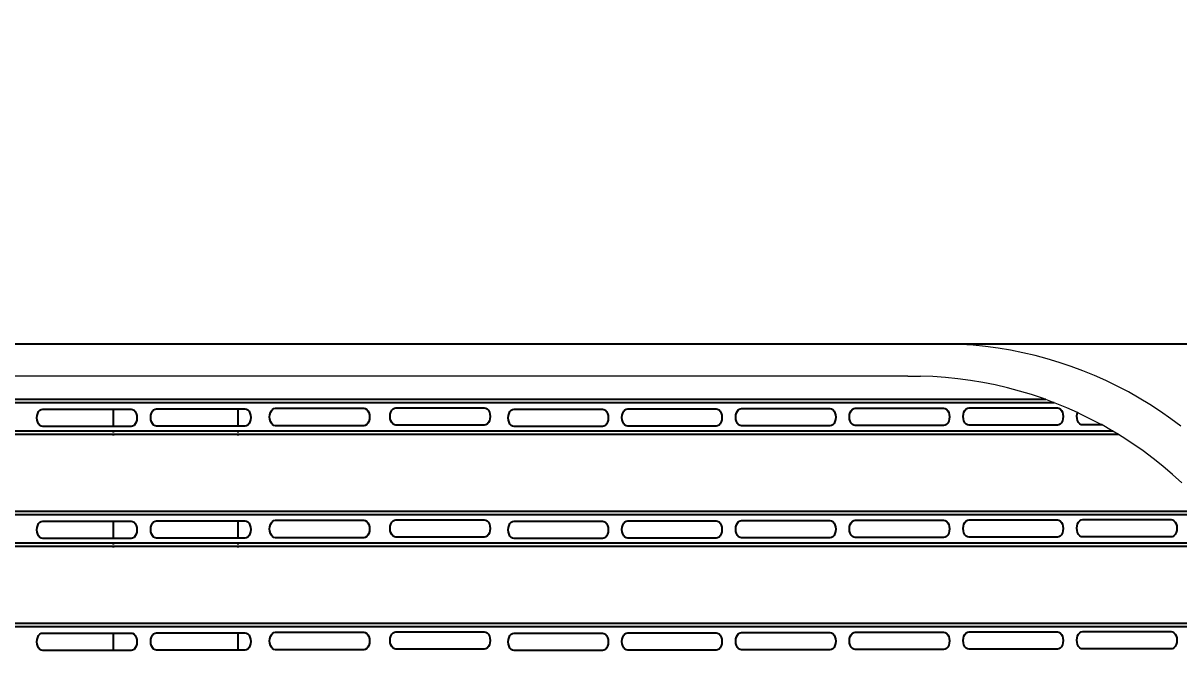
# Model space of a CAD drawing. Header units: inches. Extents: x 236662 to 497023, y -248575 to 81795.
# Drawn here: x 294753 to 295333, y -97607 to -97291 of the extents above; entities that cross this region are included whole.
import ezdxf

# ---------------------------------------------------------------- set-up
doc = ezdxf.new("R2010")
doc.units = ezdxf.units.IN
doc.header["$LTSCALE"] = 10
doc.header["$MEASUREMENT"] = 0
doc.layers.add('02. HP_BE TONG', color=1, linetype='Continuous', lineweight=35)
doc.layers.add('06. HP_THAY 1', color=134, linetype='Continuous', lineweight=15)
doc.layers.add('04. HP_CUA', color=153, linetype='Continuous')
doc.layers.add('08. HP_DIM', color=118, linetype='Continuous')
doc.styles.add('text2', font='VHELVCN.TTF')
doc.dimstyles.new('AL-100', dxfattribs={"dimtxt": 220, "dimasz": 150, "dimexe": 150, "dimexo": 150, "dimgap": 80, "dimtad": 1, "dimdec": 0, "dimzin": 9, "dimtxsty": 'text2', "dimblk": 'ARCHTICK', "dimcen": 1, "dimdle": 150, "dimclrd": 256, "dimclre": 256, "dimclrt": 7, "dimadec": 0, "dimazin": 0, "dimtfac": 1, "dimtdec": 0, "dimtix": 1, "dimtmove": 2, "dimatfit": 3, "dimldrblk": 'ARCHTICK', "dimfxl": 1, "dimtolj": 1, "dimtzin": 0, "dimlwd": -1, "dimlwe": -1, "dimarcsym": 0})

# ---------------------------------------------------------------- blocks, each defined once
blk = doc.blocks.new('KHUNG TEN A-3')
at = {"layer": '02. HP_BE TONG', "color": 1, "const_width": 0.5}
blk.add_lwpolyline([(15, 5), (415, 5), (415, 292), (15, 292)], close=True, dxfattribs=at)
at = {"layer": '06. HP_THAY 1'}
blk.add_lwpolyline([(0, 297), (420, 297), (420, 0), (0, 0)], close=True, dxfattribs=at)
at = {"layer": 'Defpoints'}
blk.add_lwpolyline([(0, 0), (420, 0), (420, 297), (0, 297)], close=True, dxfattribs=at)
blk = doc.blocks.new('_ArchTick')
at = {"color": 0, "linetype": 'ByBlock', "const_width": 0.15}
blk.add_lwpolyline([(-0.5, -0.5), (0.5, 0.5)], dxfattribs=at)
blk = doc.blocks.new('*D258')
at = {"layer": '08. HP_DIM', "transparency": 16777216}
for p, q in [((296581.96, -100401.71), (296581.96, -97301.71)), ((294310.44, -97451.71), (296731.96, -97451.71)), ((296110.44, -100251.71), (296731.96, -100251.71))]:
    blk.add_line(p, q, dxfattribs=at)
at = {"layer": 'Defpoints', "color": 0, "transparency": 16777216}
for p in [(294160.44, -97451.71), (296581.96, -97451.71), (295960.44, -100251.71)]:
    blk.add_point(p, dxfattribs=at)
at = {"layer": '08. HP_DIM', "transparency": 16777216, "xscale": 150, "yscale": 150, "zscale": 150}
for p, rotation in [((296581.96, -97451.71), 90), ((296581.96, -100251.71), 270)]:
    blk.add_blockref('_ArchTick', p, dxfattribs=dict(at, rotation=rotation))
at = {"layer": '08. HP_DIM', "color": 7, "transparency": 16777216, "insert": (296389.61, -98851.71), "char_height": 220, "attachment_point": 5, "rotation": 90, "style": 'text2'}
blk.add_mtext('\\A1;2800', dxfattribs=at)
blk = doc.blocks.new('*D259')
at = {"layer": '08. HP_DIM', "transparency": 16777216}
for p, q in [((296581.96, -97601.71), (296581.96, -96451.71)), ((295260.44, -96601.71), (296731.96, -96601.71)), ((294310.44, -97451.71), (296731.96, -97451.71))]:
    blk.add_line(p, q, dxfattribs=at)
at = {"layer": 'Defpoints', "color": 0, "transparency": 16777216}
for p in [(295110.44, -96601.71), (296581.96, -96601.71), (294160.44, -97451.71)]:
    blk.add_point(p, dxfattribs=at)
at = {"layer": '08. HP_DIM', "transparency": 16777216, "xscale": 150, "yscale": 150, "zscale": 150}
for p, rotation in [((296581.96, -96601.71), 90), ((296581.96, -97451.71), 270)]:
    blk.add_blockref('_ArchTick', p, dxfattribs=dict(at, rotation=rotation))
at = {"layer": '08. HP_DIM', "color": 7, "transparency": 16777216, "insert": (296389.61, -97026.71), "char_height": 220, "attachment_point": 5, "rotation": 90, "style": 'text2'}
blk.add_mtext('\\A1;850', dxfattribs=at)

msp = doc.modelspace()

# ---------------------------------------------------------------- linework, layer by layer
at = {"layer": '04. HP_CUA'}
for p, q in [((295270.05, -97481.22), (293045.38, -97481.22)), ((294797.94, -97479.67), (294722.94, -97479.67)), ((294797.94, -97479.67), (294797.94, -97479.58)), ((294860.44, -97479.67), (294797.94, -97479.67)), ((294860.44, -97479.67), (294860.44, -97479.58)), ((295265.87, -97479.67), (294860.44, -97479.67)), ((294759.47, -97488.79), (294759.57, -97487.66)), ((294759.57, -97487.66), (294759.86, -97486.6)), ((294759.86, -97486.6), (294760.33, -97485.7)), ((294760.33, -97485.7), (294760.94, -97485)), ((294760.94, -97485), (294761.65, -97484.56)), ((294761.65, -97484.56), (294762.4, -97484.41)), ((294762.4, -97484.41), (294797.94, -97484.41)), ((294797.94, -97493.18), (294797.94, -97484.41)), ((294797.94, -97484.41), (294806.74, -97484.41)), ((294806.74, -97484.41), (294807.5, -97484.56)), ((294807.5, -97484.56), (294808.21, -97485)), ((294808.21, -97485), (294808.82, -97485.7)), ((294808.82, -97485.7), (294809.28, -97486.6)), ((294809.28, -97486.6), (294809.58, -97487.66)), ((294809.58, -97487.66), (294809.68, -97488.79)), ((294816.55, -97488.64), (294816.65, -97487.5)), ((294816.65, -97487.5), (294816.94, -97486.44)), ((294816.94, -97486.44), (294817.41, -97485.54)), ((294817.41, -97485.54), (294818.02, -97484.84)), ((294818.02, -97484.84), (294818.72, -97484.4)), ((294818.72, -97484.4), (294819.48, -97484.25)), ((294819.48, -97484.25), (294860.44, -97484.25)), ((294860.44, -97493.03), (294860.44, -97484.25)), ((294860.44, -97484.25), (294863.82, -97484.25)), ((294863.82, -97484.25), (294864.58, -97484.4)), ((294864.58, -97484.4), (294865.29, -97484.84)), ((294865.29, -97484.84), (294865.9, -97485.54)), ((294865.9, -97485.54), (294866.36, -97486.44)), ((294866.36, -97486.44), (294866.65, -97487.5)), ((294866.65, -97487.5), (294866.75, -97488.64)), ((294876.24, -97488.39), (294876.34, -97487.26)), ((294876.34, -97489.53), (294876.24, -97488.39)), ((294876.34, -97487.26), (294876.63, -97486.2)), ((294876.63, -97486.2), (294877.1, -97485.29)), ((294877.1, -97485.29), (294877.71, -97484.6)), ((294877.71, -97484.6), (294878.41, -97484.16)), ((294878.41, -97484.16), (294879.17, -97484.01)), ((294879.17, -97484.01), (294923.51, -97484.01)), ((294923.51, -97484.01), (294924.27, -97484.16)), ((294924.27, -97484.16), (294924.98, -97484.6)), ((294924.98, -97484.6), (294925.58, -97485.29)), ((294925.58, -97485.29), (294926.05, -97486.2)), ((294926.05, -97486.2), (294926.34, -97487.26)), ((294926.34, -97487.26), (294926.44, -97488.39)), ((294926.44, -97488.39), (294926.34, -97489.53)), ((294936.71, -97488.14), (294936.81, -97487)), ((294936.81, -97489.27), (294936.71, -97488.14)), ((294936.81, -97487), (294937.11, -97485.94)), ((294937.11, -97485.94), (294937.57, -97485.04)), ((294937.57, -97485.04), (294938.18, -97484.34)), ((294938.18, -97484.34), (294938.89, -97483.9)), ((294938.89, -97483.9), (294939.65, -97483.75)), ((294939.65, -97483.75), (294983.98, -97483.75)), ((294983.98, -97483.75), (294984.74, -97483.9)), ((294984.74, -97483.9), (294985.45, -97484.34)), ((294985.45, -97484.34), (294986.06, -97485.04)), ((294986.06, -97485.04), (294986.53, -97485.94)), ((294986.53, -97485.94), (294986.82, -97487)), ((294986.82, -97487), (294986.92, -97488.14)), ((294986.92, -97488.14), (294986.82, -97489.27)), ((294995.99, -97488.82), (294996.09, -97487.68)), ((294996.09, -97487.68), (294996.38, -97486.63)), ((294996.38, -97486.63), (294996.85, -97485.72)), ((294996.85, -97485.72), (294997.46, -97485.02)), ((294997.46, -97485.02), (294998.16, -97484.58)), ((294998.16, -97484.58), (294998.92, -97484.43)), ((294998.92, -97484.43), (295043.26, -97484.43)), ((295043.26, -97484.43), (295044.02, -97484.58)), ((295044.02, -97484.58), (295044.73, -97485.02)), ((295044.73, -97485.02), (295045.33, -97485.72)), ((295045.33, -97485.72), (295045.8, -97486.63)), ((295045.8, -97486.63), (295046.09, -97487.68)), ((295046.09, -97487.68), (295046.19, -97488.82)), ((295053.07, -97488.66), (295053.17, -97487.52)), ((295053.17, -97487.52), (295053.46, -97486.47)), ((295053.46, -97486.47), (295053.93, -97485.56)), ((295053.93, -97485.56), (295054.53, -97484.86)), ((295054.53, -97484.86), (295055.24, -97484.42)), ((295055.24, -97484.42), (295056, -97484.28)), ((295056, -97484.28), (295100.34, -97484.28)), ((295100.34, -97484.28), (295101.1, -97484.42)), ((295101.1, -97484.42), (295101.81, -97484.86)), ((295101.81, -97484.86), (295102.41, -97485.56)), ((295102.41, -97485.56), (295102.88, -97486.47)), ((295102.88, -97486.47), (295103.17, -97487.52)), ((295103.17, -97487.52), (295103.27, -97488.66)), ((295110.15, -97488.5), (295110.25, -97487.36)), ((295110.25, -97489.63), (295110.15, -97488.5)), ((295110.25, -97487.36), (295110.54, -97486.31)), ((295110.54, -97486.31), (295111, -97485.4)), ((295111, -97485.4), (295111.61, -97484.7)), ((295111.61, -97484.7), (295112.32, -97484.27)), ((295112.32, -97484.27), (295113.08, -97484.12)), ((295113.08, -97484.12), (295157.42, -97484.12)), ((295157.42, -97484.12), (295158.18, -97484.27)), ((295158.18, -97484.27), (295158.88, -97484.7)), ((295158.88, -97484.7), (295159.49, -97485.4)), ((295159.49, -97485.4), (295159.96, -97486.31)), ((295159.96, -97486.31), (295160.25, -97487.36)), ((295160.25, -97487.36), (295160.35, -97488.5)), ((295160.35, -97488.5), (295160.25, -97489.63)), ((295167.22, -97488.34), (295167.32, -97487.21)), ((295167.32, -97489.47), (295167.22, -97488.34)), ((295167.32, -97487.21), (295167.62, -97486.15)), ((295167.62, -97486.15), (295168.08, -97485.24)), ((295168.08, -97485.24), (295168.69, -97484.54)), ((295168.69, -97484.54), (295169.4, -97484.11)), ((295169.4, -97484.11), (295170.16, -97483.96)), ((295170.16, -97483.96), (295214.5, -97483.96)), ((295214.5, -97483.96), (295215.25, -97484.11)), ((295215.25, -97484.11), (295215.96, -97484.54)), ((295215.96, -97484.54), (295216.57, -97485.24)), ((295216.57, -97485.24), (295217.04, -97486.15)), ((295217.04, -97486.15), (295217.33, -97487.21)), ((295217.33, -97487.21), (295217.43, -97488.34)), ((295217.43, -97488.34), (295217.33, -97489.47)), ((295224.3, -97488.18), (295224.4, -97487.05)), ((295224.4, -97489.32), (295224.3, -97488.18)), ((295224.4, -97487.05), (295224.7, -97485.99)), ((295224.7, -97485.99), (295225.16, -97485.08)), ((295225.16, -97485.08), (295225.77, -97484.39)), ((295225.77, -97484.39), (295226.48, -97483.95)), ((295226.48, -97483.95), (295227.24, -97483.8)), ((295227.24, -97483.8), (295271.57, -97483.8)), ((295271.57, -97483.8), (295272.33, -97483.95)), ((295272.33, -97483.95), (295273.04, -97484.39)), ((295273.04, -97484.39), (295273.65, -97485.08)), ((295273.65, -97485.08), (295274.12, -97485.99)), ((295274.12, -97485.99), (295274.41, -97487.05)), ((295274.41, -97487.05), (295274.51, -97488.18)), ((295274.51, -97488.18), (295274.41, -97489.32)), ((295281.38, -97488.02), (295281.48, -97486.89)), ((295281.48, -97489.16), (295281.38, -97488.02)), ((295281.48, -97486.89), (295281.68, -97486.16)), ((295281.68, -97486.16), (295282.07, -97486.33)), ((294759.57, -97489.93), (294759.47, -97488.79)), ((294759.86, -97490.99), (294759.57, -97489.93)), ((294760.33, -97491.89), (294759.86, -97490.99)), ((294760.94, -97492.59), (294760.33, -97491.89)), ((294761.65, -97493.03), (294760.94, -97492.59)), ((294762.4, -97493.18), (294761.65, -97493.03)), ((294797.94, -97493.18), (294762.4, -97493.18)), ((294806.74, -97493.18), (294797.94, -97493.18)), ((294807.5, -97493.03), (294806.74, -97493.18)), ((294808.21, -97492.59), (294807.5, -97493.03)), ((294808.82, -97491.89), (294808.21, -97492.59)), ((294809.28, -97490.99), (294808.82, -97491.89)), ((294809.58, -97489.93), (294809.28, -97490.99)), ((294809.68, -97488.79), (294809.58, -97489.93)), ((294816.65, -97489.77), (294816.55, -97488.64)), ((294816.94, -97490.83), (294816.65, -97489.77)), ((294817.41, -97491.73), (294816.94, -97490.83)), ((294818.02, -97492.43), (294817.41, -97491.73)), ((294818.72, -97492.87), (294818.02, -97492.43)), ((294819.48, -97493.02), (294818.72, -97492.87)), ((294860.44, -97493.03), (294819.48, -97493.02)), ((294863.82, -97493.02), (294860.44, -97493.03)), ((294864.58, -97492.87), (294863.82, -97493.02)), ((294865.29, -97492.43), (294864.58, -97492.87)), ((294865.9, -97491.73), (294865.29, -97492.43)), ((294866.36, -97490.83), (294865.9, -97491.73)), ((294866.65, -97489.77), (294866.36, -97490.83)), ((294866.75, -97488.64), (294866.65, -97489.77)), ((294876.63, -97490.59), (294876.34, -97489.53)), ((294877.1, -97491.49), (294876.63, -97490.59)), ((294877.71, -97492.19), (294877.1, -97491.49)), ((294878.41, -97492.63), (294877.71, -97492.19)), ((294879.17, -97492.78), (294878.41, -97492.63)), ((294923.51, -97492.78), (294879.17, -97492.78)), ((294924.27, -97492.63), (294923.51, -97492.78)), ((294924.98, -97492.19), (294924.27, -97492.63)), ((294925.58, -97491.49), (294924.98, -97492.19)), ((294926.05, -97490.59), (294925.58, -97491.49)), ((294926.34, -97489.53), (294926.05, -97490.59)), ((294937.11, -97490.33), (294936.81, -97489.27)), ((294937.57, -97491.23), (294937.11, -97490.33)), ((294938.18, -97491.93), (294937.57, -97491.23)), ((294938.89, -97492.37), (294938.18, -97491.93)), ((294939.65, -97492.52), (294938.89, -97492.37)), ((294983.98, -97492.52), (294939.65, -97492.52)), ((294984.74, -97492.37), (294983.98, -97492.52)), ((294985.45, -97491.93), (294984.74, -97492.37)), ((294986.06, -97491.23), (294985.45, -97491.93)), ((294986.53, -97490.33), (294986.06, -97491.23)), ((294986.82, -97489.27), (294986.53, -97490.33)), ((294996.09, -97489.95), (294995.99, -97488.82)), ((294996.38, -97491.01), (294996.09, -97489.95)), ((294996.85, -97491.92), (294996.38, -97491.01)), ((294997.46, -97492.61), (294996.85, -97491.92)), ((294998.16, -97493.05), (294997.46, -97492.61)), ((294998.92, -97493.2), (294998.16, -97493.05)), ((295043.26, -97493.2), (294998.92, -97493.2)), ((295044.02, -97493.05), (295043.26, -97493.2)), ((295044.73, -97492.61), (295044.02, -97493.05)), ((295045.33, -97491.92), (295044.73, -97492.61)), ((295045.8, -97491.01), (295045.33, -97491.92)), ((295046.09, -97489.95), (295045.8, -97491.01)), ((295046.19, -97488.82), (295046.09, -97489.95)), ((295053.17, -97489.79), (295053.07, -97488.66)), ((295053.46, -97490.85), (295053.17, -97489.79)), ((295053.93, -97491.76), (295053.46, -97490.85)), ((295054.53, -97492.45), (295053.93, -97491.76)), ((295055.24, -97492.89), (295054.53, -97492.45)), ((295056, -97493.04), (295055.24, -97492.89)), ((295100.34, -97493.04), (295056, -97493.04)), ((295101.1, -97492.89), (295100.34, -97493.04)), ((295101.81, -97492.45), (295101.1, -97492.89)), ((295102.41, -97491.76), (295101.81, -97492.45)), ((295102.88, -97490.85), (295102.41, -97491.76)), ((295103.17, -97489.79), (295102.88, -97490.85)), ((295103.27, -97488.66), (295103.17, -97489.79)), ((295110.54, -97490.69), (295110.25, -97489.63)), ((295111, -97491.6), (295110.54, -97490.69)), ((295111.61, -97492.29), (295111, -97491.6)), ((295112.32, -97492.73), (295111.61, -97492.29)), ((295113.08, -97492.88), (295112.32, -97492.73)), ((295157.42, -97492.88), (295113.08, -97492.88)), ((295158.18, -97492.73), (295157.42, -97492.88)), ((295158.88, -97492.29), (295158.18, -97492.73)), ((295159.49, -97491.6), (295158.88, -97492.29)), ((295159.96, -97490.69), (295159.49, -97491.6)), ((295160.25, -97489.63), (295159.96, -97490.69)), ((295167.62, -97490.53), (295167.32, -97489.47)), ((295168.08, -97491.44), (295167.62, -97490.53)), ((295168.69, -97492.14), (295168.08, -97491.44)), ((295169.4, -97492.57), (295168.69, -97492.14)), ((295170.16, -97492.72), (295169.4, -97492.57)), ((295214.5, -97492.72), (295170.16, -97492.72)), ((295215.25, -97492.57), (295214.5, -97492.72)), ((295215.96, -97492.14), (295215.25, -97492.57)), ((295216.57, -97491.44), (295215.96, -97492.14)), ((295217.04, -97490.53), (295216.57, -97491.44)), ((295217.33, -97489.47), (295217.04, -97490.53)), ((295224.7, -97490.37), (295224.4, -97489.32)), ((295225.16, -97491.28), (295224.7, -97490.37)), ((295225.77, -97491.98), (295225.16, -97491.28)), ((295226.48, -97492.41), (295225.77, -97491.98)), ((295227.24, -97492.56), (295226.48, -97492.41)), ((295271.57, -97492.56), (295227.24, -97492.56)), ((295272.33, -97492.41), (295271.57, -97492.56)), ((295273.04, -97491.98), (295272.33, -97492.41)), ((295273.65, -97491.28), (295273.04, -97491.98)), ((295274.12, -97490.37), (295273.65, -97491.28)), ((295274.41, -97489.32), (295274.12, -97490.37)), ((295281.77, -97490.21), (295281.48, -97489.16)), ((295282.24, -97491.12), (295281.77, -97490.21)), ((295282.85, -97491.82), (295282.24, -97491.12)), ((295283.56, -97492.26), (295282.85, -97491.82)), ((295284.32, -97492.4), (295283.56, -97492.26)), ((295294.03, -97492.4), (295284.32, -97492.4)), ((294797.94, -97495.53), (294722.94, -97495.53)), ((294797.94, -97497.19), (294722.94, -97497.19)), ((294797.94, -97496.12), (294797.94, -97495.53)), ((294860.44, -97495.53), (294797.94, -97495.53)), ((294797.94, -97497.19), (294797.94, -97496.95)), ((294797.94, -97497.63), (294797.94, -97497.19)), ((294860.44, -97497.19), (294797.94, -97497.19)), ((294860.44, -97496.12), (294860.44, -97495.53)), ((295299.5, -97495.53), (294860.44, -97495.53)), ((294860.44, -97497.19), (294860.44, -97496.95)), ((295302.19, -97497.17), (294860.44, -97497.19)), ((294860.44, -97497.63), (294860.44, -97497.19)), ((295349.22, -97537.41), (292966.21, -97537.41)), ((294797.94, -97535.86), (294722.94, -97535.86)), ((294761.65, -97540.75), (294762.4, -97540.6)), ((294762.4, -97540.6), (294797.94, -97540.6)), ((294797.94, -97535.86), (294797.94, -97535.77)), ((294860.44, -97535.86), (294797.94, -97535.86)), ((294797.94, -97549.37), (294797.94, -97540.6)), ((294797.94, -97540.6), (294806.74, -97540.6)), ((294806.74, -97540.6), (294807.5, -97540.75)), ((294818.02, -97541.03), (294818.72, -97540.59)), ((294818.72, -97540.59), (294819.48, -97540.44)), ((294819.48, -97540.44), (294860.44, -97540.44)), ((294860.44, -97535.86), (294860.44, -97535.77)), ((295347.9, -97535.86), (294860.44, -97535.86)), ((294860.44, -97549.22), (294860.44, -97540.44)), ((294860.44, -97540.44), (294863.82, -97540.44)), ((294863.82, -97540.44), (294864.58, -97540.59)), ((294864.58, -97540.59), (294865.29, -97541.03)), ((294877.71, -97540.79), (294878.41, -97540.35)), ((294878.41, -97540.35), (294879.17, -97540.2)), ((294879.17, -97540.2), (294923.51, -97540.2)), ((294923.51, -97540.2), (294924.27, -97540.35)), ((294924.27, -97540.35), (294924.98, -97540.79)), ((294937.57, -97541.23), (294938.18, -97540.53)), ((294938.18, -97540.53), (294938.89, -97540.09)), ((294938.89, -97540.09), (294939.65, -97539.94)), ((294939.65, -97539.94), (294983.98, -97539.94)), ((294983.98, -97539.94), (294984.74, -97540.09)), ((294984.74, -97540.09), (294985.45, -97540.53)), ((294985.45, -97540.53), (294986.06, -97541.23)), ((294998.16, -97540.77), (294998.92, -97540.62)), ((294998.92, -97540.62), (295043.26, -97540.62)), ((295043.26, -97540.62), (295044.02, -97540.77)), ((295054.53, -97541.05), (295055.24, -97540.61)), ((295055.24, -97540.61), (295056, -97540.47)), ((295056, -97540.47), (295100.34, -97540.47)), ((295100.34, -97540.47), (295101.1, -97540.61)), ((295101.1, -97540.61), (295101.81, -97541.05)), ((295111.61, -97540.89), (295112.32, -97540.46)), ((295112.32, -97540.46), (295113.08, -97540.31)), ((295113.08, -97540.31), (295157.42, -97540.31)), ((295157.42, -97540.31), (295158.18, -97540.46)), ((295158.18, -97540.46), (295158.88, -97540.89)), ((295168.69, -97540.73), (295169.4, -97540.3)), ((295169.4, -97540.3), (295170.16, -97540.15)), ((295170.16, -97540.15), (295214.5, -97540.15)), ((295214.5, -97540.15), (295215.25, -97540.3)), ((295215.25, -97540.3), (295215.96, -97540.73)), ((295225.16, -97541.27), (295225.77, -97540.58)), ((295225.77, -97540.58), (295226.48, -97540.14)), ((295226.48, -97540.14), (295227.24, -97539.99)), ((295227.24, -97539.99), (295271.57, -97539.99)), ((295271.57, -97539.99), (295272.33, -97540.14)), ((295272.33, -97540.14), (295273.04, -97540.58)), ((295273.04, -97540.58), (295273.65, -97541.27)), ((295282.24, -97541.11), (295282.85, -97540.42)), ((295282.85, -97540.42), (295283.56, -97539.98)), ((295283.56, -97539.98), (295284.32, -97539.83)), ((295284.32, -97539.83), (295328.65, -97539.83)), ((295328.65, -97539.83), (295329.41, -97539.98)), ((295329.41, -97539.98), (295330.12, -97540.42)), ((295330.12, -97540.42), (295330.73, -97541.11)), ((294759.47, -97544.98), (294759.57, -97543.85)), ((294759.57, -97546.12), (294759.47, -97544.98)), ((294759.57, -97543.85), (294759.86, -97542.79)), ((294759.86, -97547.18), (294759.57, -97546.12)), ((294759.86, -97542.79), (294760.33, -97541.89)), ((294760.33, -97541.89), (294760.94, -97541.19)), ((294760.94, -97541.19), (294761.65, -97540.75)), ((294807.5, -97540.75), (294808.21, -97541.19)), ((294808.21, -97541.19), (294808.82, -97541.89)), ((294808.82, -97541.89), (294809.28, -97542.79)), ((294809.28, -97542.79), (294809.58, -97543.85)), ((294809.58, -97546.12), (294809.28, -97547.18)), ((294809.58, -97543.85), (294809.68, -97544.98)), ((294809.68, -97544.98), (294809.58, -97546.12)), ((294816.55, -97544.83), (294816.65, -97543.69)), ((294816.65, -97545.96), (294816.55, -97544.83)), ((294816.65, -97543.69), (294816.94, -97542.63)), ((294816.94, -97547.02), (294816.65, -97545.96)), ((294816.94, -97542.63), (294817.41, -97541.73)), ((294817.41, -97541.73), (294818.02, -97541.03)), ((294865.29, -97541.03), (294865.9, -97541.73)), ((294865.9, -97541.73), (294866.36, -97542.63)), ((294866.36, -97542.63), (294866.65, -97543.69)), ((294866.65, -97545.96), (294866.36, -97547.02)), ((294866.65, -97543.69), (294866.75, -97544.83)), ((294866.75, -97544.83), (294866.65, -97545.96)), ((294876.24, -97544.58), (294876.34, -97543.45)), ((294876.34, -97545.72), (294876.24, -97544.58)), ((294876.34, -97543.45), (294876.63, -97542.39)), ((294876.63, -97546.78), (294876.34, -97545.72)), ((294876.63, -97542.39), (294877.1, -97541.48)), ((294877.1, -97541.48), (294877.71, -97540.79)), ((294924.98, -97540.79), (294925.58, -97541.48)), ((294925.58, -97541.48), (294926.05, -97542.39)), ((294926.05, -97542.39), (294926.34, -97543.45)), ((294926.34, -97545.72), (294926.05, -97546.78)), ((294926.34, -97543.45), (294926.44, -97544.58)), ((294926.44, -97544.58), (294926.34, -97545.72)), ((294936.71, -97544.33), (294936.81, -97543.19)), ((294936.81, -97545.46), (294936.71, -97544.33)), ((294936.81, -97543.19), (294937.11, -97542.13)), ((294937.11, -97546.52), (294936.81, -97545.46)), ((294937.11, -97542.13), (294937.57, -97541.23)), ((294986.06, -97541.23), (294986.53, -97542.13)), ((294986.53, -97542.13), (294986.82, -97543.19)), ((294986.82, -97545.46), (294986.53, -97546.52)), ((294986.82, -97543.19), (294986.92, -97544.33)), ((294986.92, -97544.33), (294986.82, -97545.46)), ((294995.99, -97545.01), (294996.09, -97543.87)), ((294996.09, -97546.14), (294995.99, -97545.01)), ((294996.09, -97543.87), (294996.38, -97542.82)), ((294996.38, -97547.2), (294996.09, -97546.14)), ((294996.38, -97542.82), (294996.85, -97541.91)), ((294996.85, -97541.91), (294997.46, -97541.21)), ((294997.46, -97541.21), (294998.16, -97540.77)), ((295044.02, -97540.77), (295044.73, -97541.21)), ((295044.73, -97541.21), (295045.33, -97541.91)), ((295045.33, -97541.91), (295045.8, -97542.82)), ((295045.8, -97542.82), (295046.09, -97543.87)), ((295046.09, -97546.14), (295045.8, -97547.2)), ((295046.09, -97543.87), (295046.19, -97545.01)), ((295046.19, -97545.01), (295046.09, -97546.14)), ((295053.07, -97544.85), (295053.17, -97543.71)), ((295053.17, -97545.98), (295053.07, -97544.85)), ((295053.17, -97543.71), (295053.46, -97542.66)), ((295053.46, -97547.04), (295053.17, -97545.98)), ((295053.46, -97542.66), (295053.93, -97541.75)), ((295053.93, -97541.75), (295054.53, -97541.05)), ((295101.81, -97541.05), (295102.41, -97541.75)), ((295102.41, -97541.75), (295102.88, -97542.66)), ((295102.88, -97542.66), (295103.17, -97543.71)), ((295103.17, -97545.98), (295102.88, -97547.04)), ((295103.17, -97543.71), (295103.27, -97544.85)), ((295103.27, -97544.85), (295103.17, -97545.98)), ((295110.15, -97544.69), (295110.25, -97543.55)), ((295110.25, -97545.82), (295110.15, -97544.69)), ((295110.25, -97543.55), (295110.54, -97542.5)), ((295110.54, -97546.88), (295110.25, -97545.82)), ((295110.54, -97542.5), (295111, -97541.59)), ((295111, -97541.59), (295111.61, -97540.89)), ((295158.88, -97540.89), (295159.49, -97541.59)), ((295159.49, -97541.59), (295159.96, -97542.5)), ((295159.96, -97542.5), (295160.25, -97543.55)), ((295160.25, -97545.82), (295159.96, -97546.88)), ((295160.25, -97543.55), (295160.35, -97544.69)), ((295160.35, -97544.69), (295160.25, -97545.82)), ((295167.22, -97544.53), (295167.32, -97543.4)), ((295167.32, -97545.66), (295167.22, -97544.53)), ((295167.32, -97543.4), (295167.62, -97542.34)), ((295167.62, -97546.72), (295167.32, -97545.66)), ((295167.62, -97542.34), (295168.08, -97541.43)), ((295168.08, -97541.43), (295168.69, -97540.73)), ((295215.96, -97540.73), (295216.57, -97541.43)), ((295216.57, -97541.43), (295217.04, -97542.34)), ((295217.04, -97542.34), (295217.33, -97543.4)), ((295217.33, -97545.66), (295217.04, -97546.72)), ((295217.33, -97543.4), (295217.43, -97544.53)), ((295217.43, -97544.53), (295217.33, -97545.66)), ((295224.3, -97544.37), (295224.4, -97543.24)), ((295224.4, -97545.51), (295224.3, -97544.37)), ((295224.4, -97543.24), (295224.7, -97542.18)), ((295224.7, -97546.56), (295224.4, -97545.51)), ((295224.7, -97542.18), (295225.16, -97541.27)), ((295273.65, -97541.27), (295274.12, -97542.18)), ((295274.12, -97542.18), (295274.41, -97543.24)), ((295274.41, -97545.51), (295274.12, -97546.56)), ((295274.41, -97543.24), (295274.51, -97544.37)), ((295274.51, -97544.37), (295274.41, -97545.51)), ((295281.38, -97544.21), (295281.48, -97543.08)), ((295281.48, -97545.35), (295281.38, -97544.21)), ((295281.48, -97543.08), (295281.77, -97542.02)), ((295281.77, -97546.4), (295281.48, -97545.35)), ((295281.77, -97542.02), (295282.24, -97541.11)), ((295282.24, -97547.31), (295281.77, -97546.4)), ((295330.73, -97541.11), (295331.19, -97542.02)), ((295331.19, -97546.4), (295330.73, -97547.31)), ((295331.19, -97542.02), (295331.49, -97543.08)), ((295331.49, -97545.35), (295331.19, -97546.4)), ((295331.49, -97543.08), (295331.59, -97544.21)), ((295331.59, -97544.21), (295331.49, -97545.35)), ((294797.94, -97551.72), (294722.94, -97551.72)), ((294760.33, -97548.08), (294759.86, -97547.18)), ((294760.94, -97548.78), (294760.33, -97548.08)), ((294761.65, -97549.22), (294760.94, -97548.78)), ((294762.4, -97549.37), (294761.65, -97549.22)), ((294797.94, -97549.37), (294762.4, -97549.37)), ((294806.74, -97549.37), (294797.94, -97549.37)), ((294797.94, -97552.31), (294797.94, -97551.72)), ((294860.44, -97551.72), (294797.94, -97551.72)), ((294807.5, -97549.22), (294806.74, -97549.37)), ((294808.21, -97548.78), (294807.5, -97549.22)), ((294808.82, -97548.08), (294808.21, -97548.78)), ((294809.28, -97547.18), (294808.82, -97548.08)), ((294817.41, -97547.92), (294816.94, -97547.02)), ((294818.02, -97548.62), (294817.41, -97547.92)), ((294818.72, -97549.06), (294818.02, -97548.62)), ((294819.48, -97549.21), (294818.72, -97549.06)), ((294860.44, -97549.22), (294819.48, -97549.21)), ((294863.82, -97549.21), (294860.44, -97549.22)), ((294860.44, -97552.31), (294860.44, -97551.72)), ((295360.33, -97551.72), (294860.44, -97551.72)), ((294864.58, -97549.06), (294863.82, -97549.21)), ((294865.29, -97548.62), (294864.58, -97549.06)), ((294865.9, -97547.92), (294865.29, -97548.62)), ((294866.36, -97547.02), (294865.9, -97547.92)), ((294877.1, -97547.68), (294876.63, -97546.78)), ((294877.71, -97548.38), (294877.1, -97547.68)), ((294878.41, -97548.82), (294877.71, -97548.38)), ((294879.17, -97548.97), (294878.41, -97548.82)), ((294923.51, -97548.97), (294879.17, -97548.97)), ((294924.27, -97548.82), (294923.51, -97548.97)), ((294924.98, -97548.38), (294924.27, -97548.82)), ((294925.58, -97547.68), (294924.98, -97548.38)), ((294926.05, -97546.78), (294925.58, -97547.68)), ((294937.57, -97547.42), (294937.11, -97546.52)), ((294938.18, -97548.12), (294937.57, -97547.42)), ((294938.89, -97548.56), (294938.18, -97548.12)), ((294939.65, -97548.71), (294938.89, -97548.56)), ((294983.98, -97548.71), (294939.65, -97548.71)), ((294984.74, -97548.56), (294983.98, -97548.71)), ((294985.45, -97548.12), (294984.74, -97548.56)), ((294986.06, -97547.42), (294985.45, -97548.12)), ((294986.53, -97546.52), (294986.06, -97547.42)), ((294996.85, -97548.11), (294996.38, -97547.2)), ((294997.46, -97548.8), (294996.85, -97548.11)), ((294998.16, -97549.24), (294997.46, -97548.8)), ((294998.92, -97549.39), (294998.16, -97549.24)), ((295043.26, -97549.39), (294998.92, -97549.39)), ((295044.02, -97549.24), (295043.26, -97549.39)), ((295044.73, -97548.8), (295044.02, -97549.24)), ((295045.33, -97548.11), (295044.73, -97548.8)), ((295045.8, -97547.2), (295045.33, -97548.11)), ((295053.93, -97547.95), (295053.46, -97547.04)), ((295054.53, -97548.64), (295053.93, -97547.95)), ((295055.24, -97549.08), (295054.53, -97548.64)), ((295056, -97549.23), (295055.24, -97549.08)), ((295100.34, -97549.23), (295056, -97549.23)), ((295101.1, -97549.08), (295100.34, -97549.23)), ((295101.81, -97548.64), (295101.1, -97549.08)), ((295102.41, -97547.95), (295101.81, -97548.64)), ((295102.88, -97547.04), (295102.41, -97547.95)), ((295111, -97547.79), (295110.54, -97546.88)), ((295111.61, -97548.48), (295111, -97547.79)), ((295112.32, -97548.92), (295111.61, -97548.48)), ((295113.08, -97549.07), (295112.32, -97548.92)), ((295157.42, -97549.07), (295113.08, -97549.07)), ((295158.18, -97548.92), (295157.42, -97549.07)), ((295158.88, -97548.48), (295158.18, -97548.92)), ((295159.49, -97547.79), (295158.88, -97548.48)), ((295159.96, -97546.88), (295159.49, -97547.79)), ((295168.08, -97547.63), (295167.62, -97546.72)), ((295168.69, -97548.33), (295168.08, -97547.63)), ((295169.4, -97548.76), (295168.69, -97548.33)), ((295170.16, -97548.91), (295169.4, -97548.76)), ((295214.5, -97548.91), (295170.16, -97548.91)), ((295215.25, -97548.76), (295214.5, -97548.91)), ((295215.96, -97548.33), (295215.25, -97548.76)), ((295216.57, -97547.63), (295215.96, -97548.33)), ((295217.04, -97546.72), (295216.57, -97547.63)), ((295225.16, -97547.47), (295224.7, -97546.56)), ((295225.77, -97548.17), (295225.16, -97547.47)), ((295226.48, -97548.6), (295225.77, -97548.17)), ((295227.24, -97548.75), (295226.48, -97548.6)), ((295271.57, -97548.75), (295227.24, -97548.75)), ((295272.33, -97548.6), (295271.57, -97548.75)), ((295273.04, -97548.17), (295272.33, -97548.6)), ((295273.65, -97547.47), (295273.04, -97548.17)), ((295274.12, -97546.56), (295273.65, -97547.47)), ((295282.85, -97548.01), (295282.24, -97547.31)), ((295283.56, -97548.45), (295282.85, -97548.01)), ((295284.32, -97548.59), (295283.56, -97548.45)), ((295328.65, -97548.59), (295284.32, -97548.59)), ((295329.41, -97548.45), (295328.65, -97548.59)), ((295330.12, -97548.01), (295329.41, -97548.45)), ((295330.73, -97547.31), (295330.12, -97548.01)), ((294797.94, -97553.38), (294722.94, -97553.38)), ((294797.94, -97553.38), (294797.94, -97553.14)), ((294797.94, -97553.82), (294797.94, -97553.38)), ((294860.44, -97553.38), (294797.94, -97553.38)), ((294860.44, -97553.38), (294860.44, -97553.14)), ((295361.48, -97553.36), (294860.44, -97553.38)), ((294860.44, -97553.82), (294860.44, -97553.38)), ((295361.49, -97553.38), (294860.44, -97553.38)), ((294797.94, -97592.05), (294722.94, -97592.05)), ((294797.94, -97592.05), (294797.94, -97591.96)), ((294860.44, -97592.05), (294797.94, -97592.05)), ((294860.44, -97592.05), (294860.44, -97591.96)), ((295382.27, -97592.05), (294860.44, -97592.05)), ((295382.91, -97593.6), (292932.52, -97593.6)), ((294759.86, -97598.98), (294760.33, -97598.08)), ((294760.33, -97598.08), (294760.94, -97597.38)), ((294760.94, -97597.38), (294761.65, -97596.94)), ((294761.65, -97596.94), (294762.4, -97596.79)), ((294762.4, -97596.79), (294797.94, -97596.79)), ((294797.94, -97605.57), (294797.94, -97596.79)), ((294797.94, -97596.79), (294806.74, -97596.79)), ((294806.74, -97596.79), (294807.5, -97596.94)), ((294807.5, -97596.94), (294808.21, -97597.38)), ((294808.21, -97597.38), (294808.82, -97598.08)), ((294808.82, -97598.08), (294809.28, -97598.98)), ((294816.94, -97598.82), (294817.41, -97597.92)), ((294817.41, -97597.92), (294818.02, -97597.22)), ((294818.02, -97597.22), (294818.72, -97596.78)), ((294818.72, -97596.78), (294819.48, -97596.63)), ((294819.48, -97596.63), (294860.44, -97596.63)), ((294860.44, -97605.4), (294860.44, -97596.63)), ((294860.44, -97596.63), (294863.82, -97596.63)), ((294863.82, -97596.63), (294864.58, -97596.78)), ((294864.58, -97596.78), (294865.29, -97597.22)), ((294865.29, -97597.22), (294865.9, -97597.92)), ((294865.9, -97597.92), (294866.36, -97598.82)), ((294876.34, -97599.64), (294876.63, -97598.58)), ((294876.63, -97598.58), (294877.1, -97597.67)), ((294877.1, -97597.67), (294877.71, -97596.98)), ((294877.71, -97596.98), (294878.41, -97596.54)), ((294878.41, -97596.54), (294879.17, -97596.39)), ((294879.17, -97596.39), (294923.51, -97596.39)), ((294923.51, -97596.39), (294924.27, -97596.54)), ((294924.27, -97596.54), (294924.98, -97596.98)), ((294924.98, -97596.98), (294925.58, -97597.67)), ((294925.58, -97597.67), (294926.05, -97598.58)), ((294926.05, -97598.58), (294926.34, -97599.64)), ((294936.81, -97599.38), (294937.11, -97598.32)), ((294937.11, -97598.32), (294937.57, -97597.42)), ((294937.57, -97597.42), (294938.18, -97596.72)), ((294938.18, -97596.72), (294938.89, -97596.28)), ((294938.89, -97596.28), (294939.65, -97596.13)), ((294939.65, -97596.13), (294983.98, -97596.13)), ((294983.98, -97596.13), (294984.74, -97596.28)), ((294984.74, -97596.28), (294985.45, -97596.72)), ((294985.45, -97596.72), (294986.06, -97597.42)), ((294986.06, -97597.42), (294986.53, -97598.32)), ((294986.53, -97598.32), (294986.82, -97599.38)), ((294996.38, -97599.01), (294996.85, -97598.1)), ((294996.85, -97598.1), (294997.46, -97597.4)), ((294997.46, -97597.4), (294998.16, -97596.96)), ((294998.16, -97596.96), (294998.92, -97596.81)), ((294998.92, -97596.81), (295043.26, -97596.81)), ((295043.26, -97596.81), (295044.02, -97596.96)), ((295044.02, -97596.96), (295044.73, -97597.4)), ((295044.73, -97597.4), (295045.33, -97598.1)), ((295045.33, -97598.1), (295045.8, -97599.01)), ((295053.46, -97598.85), (295053.93, -97597.94)), ((295053.93, -97597.94), (295054.53, -97597.24)), ((295054.53, -97597.24), (295055.24, -97596.8)), ((295055.24, -97596.8), (295056, -97596.66)), ((295056, -97596.66), (295100.34, -97596.66)), ((295100.34, -97596.66), (295101.1, -97596.8)), ((295101.1, -97596.8), (295101.81, -97597.24)), ((295101.81, -97597.24), (295102.41, -97597.94)), ((295102.41, -97597.94), (295102.88, -97598.85)), ((295110.25, -97599.74), (295110.54, -97598.69)), ((295110.54, -97598.69), (295111, -97597.78)), ((295111, -97597.78), (295111.61, -97597.08)), ((295111.61, -97597.08), (295112.32, -97596.65)), ((295112.32, -97596.65), (295113.08, -97596.5)), ((295113.08, -97596.5), (295157.42, -97596.5)), ((295157.42, -97596.5), (295158.18, -97596.65)), ((295158.18, -97596.65), (295158.88, -97597.08)), ((295158.88, -97597.08), (295159.49, -97597.78)), ((295159.49, -97597.78), (295159.96, -97598.69)), ((295159.96, -97598.69), (295160.25, -97599.74)), ((295167.32, -97599.59), (295167.62, -97598.53)), ((295167.62, -97598.53), (295168.08, -97597.62)), ((295168.08, -97597.62), (295168.69, -97596.92)), ((295168.69, -97596.92), (295169.4, -97596.49)), ((295169.4, -97596.49), (295170.16, -97596.34)), ((295170.16, -97596.34), (295214.5, -97596.34)), ((295214.5, -97596.34), (295215.25, -97596.49)), ((295215.25, -97596.49), (295215.96, -97596.92)), ((295215.96, -97596.92), (295216.57, -97597.62)), ((295216.57, -97597.62), (295217.04, -97598.53)), ((295217.04, -97598.53), (295217.33, -97599.59)), ((295224.4, -97599.43), (295224.7, -97598.37)), ((295224.7, -97598.37), (295225.16, -97597.46)), ((295225.16, -97597.46), (295225.77, -97596.77)), ((295225.77, -97596.77), (295226.48, -97596.33)), ((295226.48, -97596.33), (295227.24, -97596.18)), ((295227.24, -97596.18), (295271.57, -97596.18)), ((295271.57, -97596.18), (295272.33, -97596.33)), ((295272.33, -97596.33), (295273.04, -97596.77)), ((295273.04, -97596.77), (295273.65, -97597.46)), ((295273.65, -97597.46), (295274.12, -97598.37)), ((295274.12, -97598.37), (295274.41, -97599.43)), ((295281.48, -97599.27), (295281.77, -97598.21)), ((295281.77, -97598.21), (295282.24, -97597.3)), ((295282.24, -97597.3), (295282.85, -97596.61)), ((295282.85, -97596.61), (295283.56, -97596.17)), ((295283.56, -97596.17), (295284.32, -97596.02)), ((295284.32, -97596.02), (295328.65, -97596.02)), ((295328.65, -97596.02), (295329.41, -97596.17)), ((295329.41, -97596.17), (295330.12, -97596.61)), ((295330.12, -97596.61), (295330.73, -97597.3)), ((295330.73, -97597.3), (295331.19, -97598.21)), ((295331.19, -97598.21), (295331.49, -97599.27)), ((294759.47, -97601.17), (294759.57, -97600.04)), ((294759.57, -97602.31), (294759.47, -97601.17)), ((294759.57, -97600.04), (294759.86, -97598.98)), ((294759.86, -97603.37), (294759.57, -97602.31)), ((294760.33, -97604.27), (294759.86, -97603.37)), ((294760.94, -97604.97), (294760.33, -97604.27)), ((294808.82, -97604.27), (294808.21, -97604.97)), ((294809.28, -97603.37), (294808.82, -97604.27)), ((294809.28, -97598.98), (294809.58, -97600.04)), ((294809.58, -97602.31), (294809.28, -97603.37)), ((294809.58, -97600.04), (294809.68, -97601.17)), ((294809.68, -97601.17), (294809.58, -97602.31)), ((294816.55, -97601.02), (294816.65, -97599.88)), ((294816.65, -97602.15), (294816.55, -97601.02)), ((294816.65, -97599.88), (294816.94, -97598.82)), ((294816.94, -97603.21), (294816.65, -97602.15)), ((294817.41, -97604.11), (294816.94, -97603.21)), ((294818.02, -97604.81), (294817.41, -97604.11)), ((294865.9, -97604.11), (294865.29, -97604.81)), ((294866.36, -97603.21), (294865.9, -97604.11)), ((294866.36, -97598.82), (294866.65, -97599.88)), ((294866.65, -97602.15), (294866.36, -97603.21)), ((294866.65, -97599.88), (294866.75, -97601.02)), ((294866.75, -97601.02), (294866.65, -97602.15)), ((294876.24, -97600.77), (294876.34, -97599.64)), ((294876.34, -97601.91), (294876.24, -97600.77)), ((294876.63, -97602.97), (294876.34, -97601.91)), ((294877.1, -97603.87), (294876.63, -97602.97)), ((294877.71, -97604.57), (294877.1, -97603.87)), ((294925.58, -97603.87), (294924.98, -97604.57)), ((294926.05, -97602.97), (294925.58, -97603.87)), ((294926.34, -97601.91), (294926.05, -97602.97)), ((294926.34, -97599.64), (294926.44, -97600.77)), ((294926.44, -97600.77), (294926.34, -97601.91)), ((294936.71, -97600.52), (294936.81, -97599.38)), ((294936.81, -97601.65), (294936.71, -97600.52)), ((294937.11, -97602.71), (294936.81, -97601.65)), ((294937.57, -97603.61), (294937.11, -97602.71)), ((294938.18, -97604.31), (294937.57, -97603.61)), ((294938.89, -97604.75), (294938.18, -97604.31)), ((294985.45, -97604.31), (294984.74, -97604.75)), ((294986.06, -97603.61), (294985.45, -97604.31)), ((294986.53, -97602.71), (294986.06, -97603.61)), ((294986.82, -97601.65), (294986.53, -97602.71)), ((294986.82, -97599.38), (294986.92, -97600.52)), ((294986.92, -97600.52), (294986.82, -97601.65)), ((294995.99, -97601.2), (294996.09, -97600.06)), ((294996.09, -97602.33), (294995.99, -97601.2)), ((294996.09, -97600.06), (294996.38, -97599.01)), ((294996.38, -97603.39), (294996.09, -97602.33)), ((294996.85, -97604.3), (294996.38, -97603.39)), ((294997.46, -97604.99), (294996.85, -97604.3)), ((295045.33, -97604.3), (295044.73, -97604.99)), ((295045.8, -97603.39), (295045.33, -97604.3)), ((295045.8, -97599.01), (295046.09, -97600.06)), ((295046.09, -97602.33), (295045.8, -97603.39)), ((295046.09, -97600.06), (295046.19, -97601.2)), ((295046.19, -97601.2), (295046.09, -97602.33)), ((295053.07, -97601.04), (295053.17, -97599.9)), ((295053.17, -97602.17), (295053.07, -97601.04)), ((295053.17, -97599.9), (295053.46, -97598.85)), ((295053.46, -97603.23), (295053.17, -97602.17)), ((295053.93, -97604.14), (295053.46, -97603.23)), ((295054.53, -97604.83), (295053.93, -97604.14)), ((295102.41, -97604.14), (295101.81, -97604.83)), ((295102.88, -97603.23), (295102.41, -97604.14)), ((295102.88, -97598.85), (295103.17, -97599.9)), ((295103.17, -97602.17), (295102.88, -97603.23)), ((295103.17, -97599.9), (295103.27, -97601.04)), ((295103.27, -97601.04), (295103.17, -97602.17)), ((295110.15, -97600.88), (295110.25, -97599.74)), ((295110.25, -97602.01), (295110.15, -97600.88)), ((295110.54, -97603.07), (295110.25, -97602.01)), ((295111, -97603.98), (295110.54, -97603.07)), ((295111.61, -97604.67), (295111, -97603.98)), ((295159.49, -97603.98), (295158.88, -97604.67)), ((295159.96, -97603.07), (295159.49, -97603.98)), ((295160.25, -97602.01), (295159.96, -97603.07)), ((295160.25, -97599.74), (295160.35, -97600.88)), ((295160.35, -97600.88), (295160.25, -97602.01)), ((295167.22, -97600.72), (295167.32, -97599.59)), ((295167.32, -97601.85), (295167.22, -97600.72)), ((295167.62, -97602.91), (295167.32, -97601.85)), ((295168.08, -97603.82), (295167.62, -97602.91)), ((295168.69, -97604.52), (295168.08, -97603.82)), ((295169.4, -97604.95), (295168.69, -97604.52)), ((295215.96, -97604.52), (295215.25, -97604.95)), ((295216.57, -97603.82), (295215.96, -97604.52)), ((295217.04, -97602.91), (295216.57, -97603.82)), ((295217.33, -97601.85), (295217.04, -97602.91)), ((295217.33, -97599.59), (295217.43, -97600.72)), ((295217.43, -97600.72), (295217.33, -97601.85)), ((295224.3, -97600.56), (295224.4, -97599.43)), ((295224.4, -97601.7), (295224.3, -97600.56)), ((295224.7, -97602.75), (295224.4, -97601.7)), ((295225.16, -97603.66), (295224.7, -97602.75)), ((295225.77, -97604.36), (295225.16, -97603.66)), ((295226.48, -97604.79), (295225.77, -97604.36)), ((295273.04, -97604.36), (295272.33, -97604.79)), ((295273.65, -97603.66), (295273.04, -97604.36)), ((295274.12, -97602.75), (295273.65, -97603.66)), ((295274.41, -97601.7), (295274.12, -97602.75)), ((295274.41, -97599.43), (295274.51, -97600.56)), ((295274.51, -97600.56), (295274.41, -97601.7)), ((295281.38, -97600.4), (295281.48, -97599.27)), ((295281.48, -97601.54), (295281.38, -97600.4)), ((295281.77, -97602.59), (295281.48, -97601.54)), ((295282.24, -97603.5), (295281.77, -97602.59)), ((295282.85, -97604.2), (295282.24, -97603.5)), ((295283.56, -97604.64), (295282.85, -97604.2)), ((295330.12, -97604.2), (295329.41, -97604.64)), ((295330.73, -97603.5), (295330.12, -97604.2)), ((295331.19, -97602.59), (295330.73, -97603.5)), ((295331.49, -97601.54), (295331.19, -97602.59)), ((295331.49, -97599.27), (295331.59, -97600.4)), ((295331.59, -97600.4), (295331.49, -97601.54)), ((294761.65, -97605.41), (294760.94, -97604.97)), ((294762.4, -97605.56), (294761.65, -97605.41)), ((294797.94, -97605.57), (294762.4, -97605.56)), ((294806.74, -97605.56), (294797.94, -97605.57)), ((294807.5, -97605.41), (294806.74, -97605.56)), ((294808.21, -97604.97), (294807.5, -97605.41)), ((294818.72, -97605.25), (294818.02, -97604.81)), ((294819.48, -97605.4), (294818.72, -97605.25)), ((294860.44, -97605.4), (294819.48, -97605.4)), ((294863.82, -97605.4), (294860.44, -97605.4)), ((294864.58, -97605.25), (294863.82, -97605.4)), ((294865.29, -97604.81), (294864.58, -97605.25)), ((294878.41, -97605.01), (294877.71, -97604.57)), ((294879.17, -97605.16), (294878.41, -97605.01)), ((294923.51, -97605.16), (294879.17, -97605.16)), ((294924.27, -97605.01), (294923.51, -97605.16)), ((294924.98, -97604.57), (294924.27, -97605.01)), ((294939.65, -97604.9), (294938.89, -97604.75)), ((294983.98, -97604.9), (294939.65, -97604.9)), ((294984.74, -97604.75), (294983.98, -97604.9)), ((294998.16, -97605.43), (294997.46, -97604.99)), ((294998.92, -97605.58), (294998.16, -97605.43)), ((295043.26, -97605.58), (294998.92, -97605.58)), ((295044.02, -97605.43), (295043.26, -97605.58)), ((295044.73, -97604.99), (295044.02, -97605.43)), ((295055.24, -97605.27), (295054.53, -97604.83)), ((295056, -97605.42), (295055.24, -97605.27)), ((295100.34, -97605.42), (295056, -97605.42)), ((295101.1, -97605.27), (295100.34, -97605.42)), ((295101.81, -97604.83), (295101.1, -97605.27)), ((295112.32, -97605.11), (295111.61, -97604.67)), ((295113.08, -97605.26), (295112.32, -97605.11)), ((295157.42, -97605.26), (295113.08, -97605.26)), ((295158.18, -97605.11), (295157.42, -97605.26)), ((295158.88, -97604.67), (295158.18, -97605.11)), ((295170.16, -97605.1), (295169.4, -97604.95)), ((295214.5, -97605.1), (295170.16, -97605.1)), ((295215.25, -97604.95), (295214.5, -97605.1)), ((295227.24, -97604.94), (295226.48, -97604.79)), ((295271.57, -97604.94), (295227.24, -97604.94)), ((295272.33, -97604.79), (295271.57, -97604.94)), ((295284.32, -97604.78), (295283.56, -97604.64)), ((295328.65, -97604.78), (295284.32, -97604.78)), ((295329.41, -97604.64), (295328.65, -97604.78))]:
    msp.add_line(p, q, dxfattribs=at)
at = {"layer": '06. HP_THAY 1'}
for p, q in [((295210.44, -97451.71), (293110.44, -97451.71)), ((295216.74, -97451.75), (295210.44, -97451.71)), ((295223.04, -97451.98), (295216.74, -97451.75)), ((295229.32, -97452.42), (295223.04, -97451.98)), ((295235.59, -97453.05), (295229.32, -97452.42)), ((295241.83, -97453.89), (295235.59, -97453.05)), ((295248.05, -97454.92), (295241.83, -97453.89)), ((295254.23, -97456.15), (295248.05, -97454.92)), ((295260.37, -97457.58), (295254.23, -97456.15)), ((295266.46, -97459.2), (295260.37, -97457.58)), ((295272.49, -97461.01), (295266.46, -97459.2)), ((295278.46, -97463.02), (295272.49, -97461.01)), ((295284.37, -97465.21), (295278.46, -97463.02)), ((295290.2, -97467.59), (295284.37, -97465.21)), ((295196.55, -97467.88), (293118.88, -97467.88)), ((295196.55, -97467.88), (295202.85, -97467.92)), ((295209.15, -97468.15), (295202.85, -97467.92)), ((295215.43, -97468.59), (295209.15, -97468.15)), ((295221.7, -97469.23), (295215.43, -97468.59)), ((295227.95, -97470.06), (295221.7, -97469.23)), ((295234.16, -97471.09), (295227.95, -97470.06)), ((295240.34, -97472.32), (295234.16, -97471.09)), ((295295.96, -97470.16), (295290.2, -97467.59)), ((295301.63, -97472.91), (295295.96, -97470.16)), ((295246.48, -97473.75), (295240.34, -97472.32)), ((295252.57, -97475.37), (295246.48, -97473.75)), ((295258.6, -97477.19), (295252.57, -97475.37)), ((295307.21, -97475.83), (295301.63, -97472.91)), ((295312.69, -97478.94), (295307.21, -97475.83)), ((295264.58, -97479.19), (295258.6, -97477.19)), ((295265.87, -97479.67), (295264.58, -97479.19)), ((295270.05, -97481.22), (295265.87, -97479.67)), ((295270.48, -97481.39), (295270.05, -97481.22)), ((295276.32, -97483.77), (295270.48, -97481.39)), ((295318.07, -97482.21), (295312.69, -97478.94)), ((295323.35, -97485.66), (295318.07, -97482.21)), ((295281.68, -97486.16), (295276.32, -97483.77)), ((295282.07, -97486.33), (295287.74, -97489.08)), ((295328.51, -97489.27), (295323.35, -97485.66)), ((295287.74, -97489.08), (295293.32, -97492.01)), ((295293.32, -97492.01), (295294.03, -97492.4)), ((295298.8, -97495.11), (295294.03, -97492.4)), ((295333.56, -97493.04), (295328.51, -97489.27)), ((295299.5, -97495.53), (295298.8, -97495.11)), ((295302.19, -97497.17), (295299.5, -97495.53)), ((295304.19, -97498.38), (295302.19, -97497.17)), ((295309.46, -97501.83), (295304.19, -97498.38)), ((295314.63, -97505.44), (295309.46, -97501.83)), ((295319.67, -97509.21), (295314.63, -97505.44)), ((295324.59, -97513.15), (295319.67, -97509.21)), ((295329.39, -97517.23), (295324.59, -97513.15)), ((295334.05, -97521.47), (295329.39, -97517.23))]:
    msp.add_line(p, q, dxfattribs=at)

# ---------------------------------------------------------------- block references
at = {"color": 1, "extrusion": (-2.60012e-09, -0.006863, 0.999976), "xscale": 75.4676488820624, "yscale": 75.4676488820624, "zscale": 75.4676488820624, "rotation": 269.9999565870517}
msp.add_blockref('KHUNG TEN A-3', (282444.61, -78209.22, 567.61), dxfattribs=at)

# ---------------------------------------------------------------- dimensions: what is measured, and where the dimension line sits
at = {"layer": '08. HP_DIM'}
for base, p1, p2, picture, middle in [((296581.96, -96601.71), (294160.44, -97451.71), (295110.44, -96601.71), '*D259', (296389.61, -97026.71)), ((296581.96, -97451.71), (295960.44, -100251.71), (294160.44, -97451.71), '*D258', (296389.61, -98851.71))]:
    dim = msp.add_linear_dim(base=base, p1=p1, p2=p2, angle=90, dimstyle='AL-100', dxfattribs=at)
    dim.commit()
    dim.dimension.update_dxf_attribs({"geometry": picture, "text_midpoint": middle})

doc.saveas('drawing.dxf')
